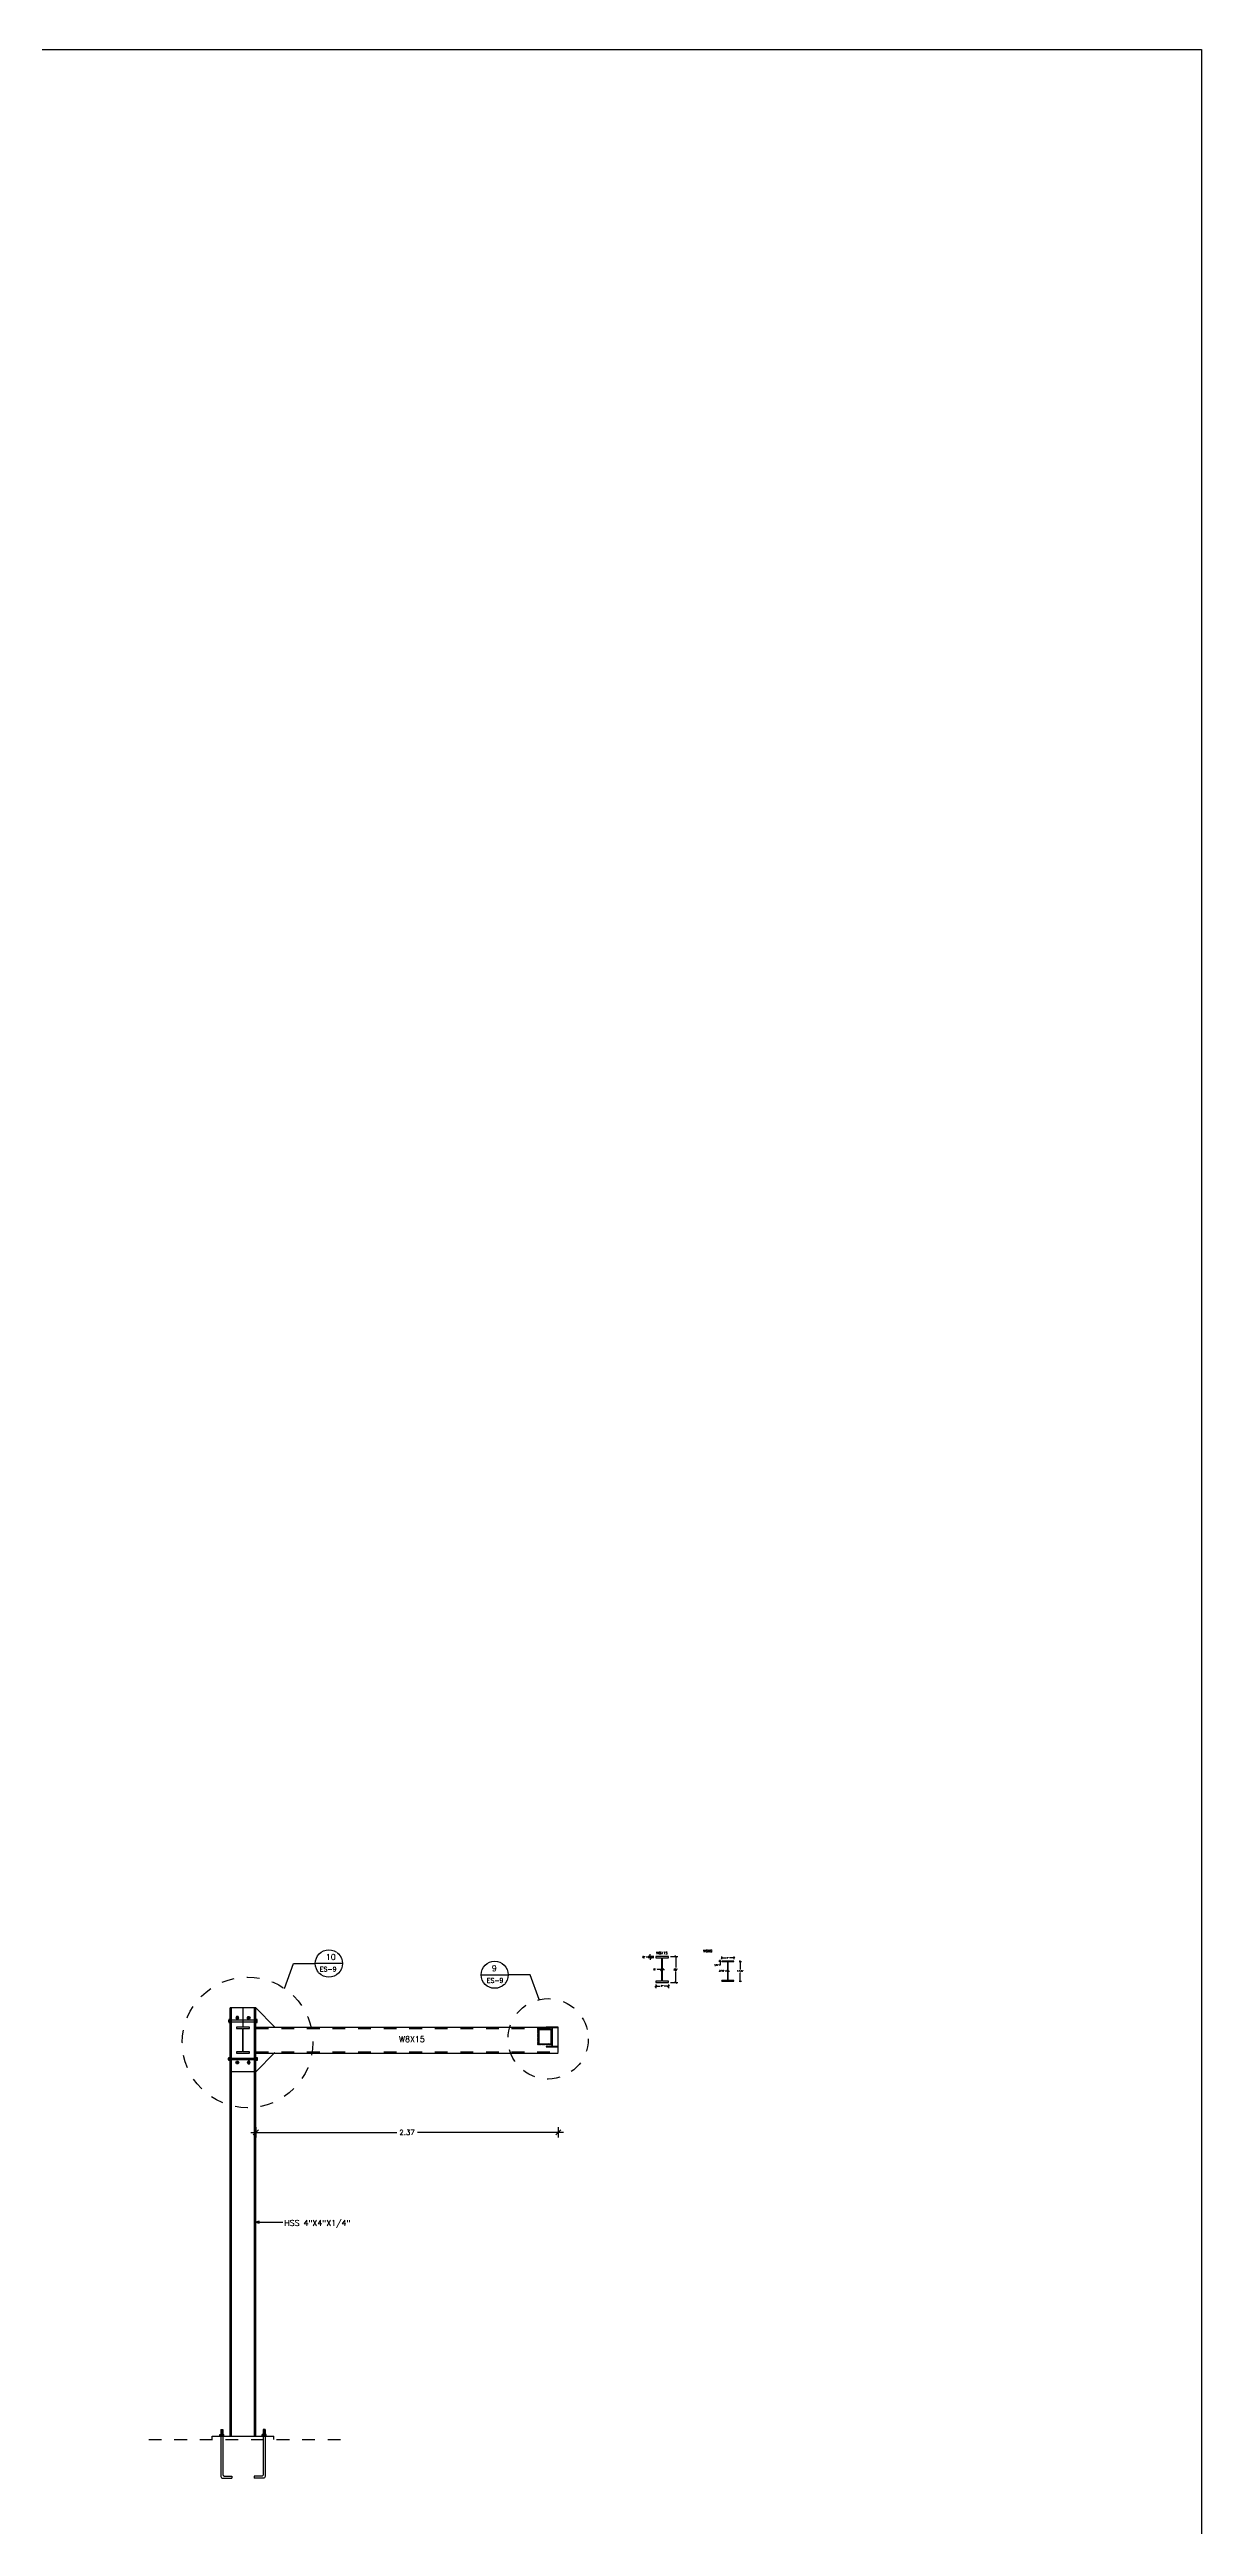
# Model space of a CAD drawing. Header units: metres. Extents: x -44 to 358, y -286 to 66.
# Drawn here: x 150.99 to 160, y 18.27 to 37.63 of the extents above; entities that cross this region are included whole.
import ezdxf

# ---------------------------------------------------------------- set-up
doc = ezdxf.new("R2010")
doc.units = ezdxf.units.M
doc.header["$LTSCALE"] = 0.3
doc.header["$PDMODE"] = 3
doc.linetypes.add('HIDDEN', pattern=[9.525, 6.35, -3.175])
doc.linetypes.add('HIDDEN2', pattern=[4.7625, 3.175, -1.5875])
for name, color, linetype in [('ACERO', 5, 'Continuous'), ('BP', 3, 'Continuous'), ('DEFAULT', 7, 'Continuous'), ('DIMTEXTO', 4, 'Continuous'), ('HATCH MUROS', 8, 'Continuous'), ('MALLA', 2, 'Continuous'), ('Vigas Perfil', 1, 'Continuous'), ('XREF1$0$MUROS', 1, 'Continuous')]:
    doc.layers.add(name, color=color, linetype=linetype)
doc.styles.add('RomanS', font='romans.shx')
doc.styles.add('SMPLEX', font='simplex.shx')
doc.dimstyles.new('BD-08', dxfattribs={"dimscale": 0.08, "dimtxt": 0.14, "dimasz": 0.2, "dimexe": 0.2, "dimexo": 0.2, "dimgap": 0.1, "dimtad": 0, "dimtih": 1, "dimtoh": 1, "dimzin": 0, "dimdsep": 46, "dimtxsty": 'RomanS', "dimblk1": 'OBLIQUE', "dimblk2": 'OBLIQUE', "dimsah": 1, "dimcen": 0.2, "dimclrd": 4, "dimclre": 4, "dimclrt": 4, "dimadec": 0, "dimazin": 0, "dimtfac": 1, "dimtmove": 0, "dimatfit": 3, "dimldrblk": 'OPEN30', "dimfxl": 1, "dimtfill": 1, "dimtolj": 1, "dimtzin": 0, "dimarcsym": 0})
doc.dimstyles.new('D-5', dxfattribs={"dimscale": 0.05, "dimtxt": 0.2, "dimasz": 0.2, "dimexe": 0.2, "dimexo": 0.2, "dimgap": 0.1, "dimtad": 0, "dimtih": 1, "dimtoh": 1, "dimzin": 0, "dimdsep": 46, "dimtxsty": 'SMPLEX', "dimblk1": 'OBLIQUE', "dimblk2": 'OBLIQUE', "dimsah": 1, "dimcen": 0.2, "dimclrd": 4, "dimclre": 4, "dimclrt": 4, "dimadec": 0, "dimazin": 0, "dimtfac": 1, "dimtmove": 0, "dimatfit": 3, "dimldrblk": 'OPEN30', "dimfxl": 0.2, "dimfxlon": 1, "dimtolj": 1, "dimtzin": 0, "dimarcsym": 0})
doc.dimstyles.new('DIM-20', dxfattribs={"dimscale": 0.2, "dimtxt": 0.2, "dimasz": 0.2, "dimexe": 0.2, "dimexo": 0.2, "dimgap": 0.1, "dimtad": 0, "dimtih": 1, "dimtoh": 1, "dimzin": 0, "dimdsep": 46, "dimtxsty": 'SMPLEX', "dimblk1": 'OBLIQUE', "dimblk2": 'OBLIQUE', "dimsah": 1, "dimcen": 0.2, "dimdle": 0.2, "dimclrd": 4, "dimclre": 4, "dimclrt": 4, "dimadec": 0, "dimazin": 0, "dimtfac": 1, "dimtmove": 1, "dimatfit": 3, "dimldrblk": 'OPEN30', "dimfxl": 0.2, "dimfxlon": 1, "dimtolj": 1, "dimtzin": 0, "dimarcsym": 0})

# ---------------------------------------------------------------- blocks, each defined once
blk = doc.blocks.new('_OBLIQUE')
at = {"color": 0, "linetype": 'ByBlock'}
blk.add_line((-0.5, -0.5), (0.5, 0.5), dxfattribs=at)
blk = doc.blocks.new('*D533')
at = {"layer": 'DEFPOINTS', "color": 0, "transparency": 16777216}
for p in [(152.606, 21.969), (154.971, 21.969), (154.971, 21.35)]:
    blk.add_point(p, dxfattribs=at)
at = {"layer": 'DIMTEXTO', "color": 4, "lineweight": -2, "transparency": 16777216}
for p, q in [((152.566, 21.35), (153.707, 21.35)), ((152.606, 21.39), (152.606, 21.31)), ((155.011, 21.35), (153.869, 21.35)), ((154.971, 21.39), (154.971, 21.31))]:
    blk.add_line(p, q, dxfattribs=at)
at = {"layer": 'DIMTEXTO', "color": 4, "lineweight": -2, "transparency": 16777216, "xscale": 0.04000000000000001, "yscale": 0.04000000000000001, "zscale": 0.04000000000000001, "rotation": 180}
blk.add_blockref('_OBLIQUE', (152.606, 21.35), dxfattribs=at)
at = {"layer": 'DIMTEXTO', "color": 4, "lineweight": -2, "transparency": 16777216, "xscale": 0.04000000000000001, "yscale": 0.04000000000000001, "zscale": 0.04000000000000001}
blk.add_blockref('_OBLIQUE', (154.971, 21.35), dxfattribs=at)
at = {"layer": 'DIMTEXTO', "color": 4, "transparency": 16777216, "insert": (153.788, 21.35), "char_height": 0.04, "attachment_point": 5, "style": 'SMPLEX'}
blk.add_mtext('\\A1;2.37', dxfattribs=at)
blk = doc.blocks.new('_Open30')
at = {"color": 0, "lineweight": -2}
for p, q in [((-1, 0.27), (0, 0)), ((0, 0), (-1, -0.27)), ((0, 0), (-1, 0))]:
    blk.add_line(p, q, dxfattribs=at)
blk = doc.blocks.new('*D348')
at = {"layer": 'DIMTEXTO', "color": 4, "lineweight": -2, "transparency": 16777216}
for p, q in [((155.733, 22.505), (155.733, 22.478)), ((155.733, 22.494), (155.767, 22.494)), ((155.833, 22.494), (155.799, 22.494)), ((155.833, 22.506), (155.833, 22.478))]:
    blk.add_line(p, q, dxfattribs=at)
at = {"layer": 'DIMTEXTO', "color": 4, "lineweight": -2, "transparency": 16777216, "xscale": 0.016, "yscale": 0.016, "zscale": 0.016, "rotation": 180}
blk.add_blockref('_OBLIQUE', (155.733, 22.494), dxfattribs=at)
at = {"layer": 'DIMTEXTO', "color": 4, "lineweight": -2, "transparency": 16777216, "xscale": 0.016, "yscale": 0.016, "zscale": 0.016}
blk.add_blockref('_OBLIQUE', (155.833, 22.494), dxfattribs=at)
at = {"layer": 'DIMTEXTO', "color": 4, "transparency": 16777216, "insert": (155.783, 22.494), "char_height": 0.0112, "attachment_point": 5, "style": 'RomanS', "bg_fill": 3, "box_fill_scale": 1.1, "bg_fill_color": 256, "bg_fill_true_color": 13158600, "bg_fill_transparency": 0}
blk.add_mtext('\\A1;4"', dxfattribs=at)
at = {"layer": 'DEFPOINTS', "color": 0, "transparency": 16777216}
for p in [(155.733, 22.521), (155.733, 22.494), (155.833, 22.522)]:
    blk.add_point(p, dxfattribs=at)
blk = doc.blocks.new('*D534')
at = {"layer": 'DIMTEXTO', "color": 4, "lineweight": -2, "transparency": 16777216}
for p, q in [((155.849, 22.725), (155.905, 22.725)), ((155.889, 22.725), (155.889, 22.639)), ((155.849, 22.521), (155.905, 22.521)), ((155.889, 22.521), (155.889, 22.608))]:
    blk.add_line(p, q, dxfattribs=at)
at = {"layer": 'DIMTEXTO', "color": 4, "lineweight": -2, "transparency": 16777216, "xscale": 0.016, "yscale": 0.016, "zscale": 0.016}
for p, rotation in [((155.889, 22.725), 90), ((155.889, 22.521), 270)]:
    blk.add_blockref('_OBLIQUE', p, dxfattribs=dict(at, rotation=rotation))
at = {"layer": 'DIMTEXTO', "color": 4, "transparency": 16777216, "insert": (155.889, 22.623), "char_height": 0.0112, "attachment_point": 5, "style": 'RomanS', "bg_fill": 3, "box_fill_scale": 1.1, "bg_fill_color": 256, "bg_fill_true_color": 13158600, "bg_fill_transparency": 0}
blk.add_mtext('\\A1;8{\\H0.7x;\\S1#8;}"', dxfattribs=at)
at = {"layer": 'DEFPOINTS', "color": 0, "transparency": 16777216}
for p in [(155.833, 22.725), (155.889, 22.725), (155.833, 22.521)]:
    blk.add_point(p, dxfattribs=at)
blk = doc.blocks.new('*D535')
at = {"layer": 'DIMTEXTO', "color": 4, "lineweight": -2, "transparency": 16777216}
for p, q in [((155.779, 22.624), (155.743, 22.624)), ((155.785, 22.624), (155.779, 22.624)), ((155.785, 22.624), (155.801, 22.624))]:
    blk.add_line(p, q, dxfattribs=at)
at = {"layer": 'DIMTEXTO', "color": 4, "lineweight": -2, "transparency": 16777216, "xscale": 0.016, "yscale": 0.016, "zscale": 0.016}
blk.add_blockref('_OBLIQUE', (155.779, 22.624), dxfattribs=at)
at = {"layer": 'DIMTEXTO', "color": 4, "lineweight": -2, "transparency": 16777216, "xscale": 0.016, "yscale": 0.016, "zscale": 0.016, "rotation": 180}
blk.add_blockref('_OBLIQUE', (155.785, 22.624), dxfattribs=at)
at = {"layer": 'DIMTEXTO', "color": 4, "transparency": 16777216, "insert": (155.726, 22.624), "char_height": 0.0112, "attachment_point": 5, "style": 'RomanS', "bg_fill": 3, "box_fill_scale": 1.1, "bg_fill_color": 256, "bg_fill_true_color": 13158600, "bg_fill_transparency": 0}
blk.add_mtext('\\A1;{\\H0.7x;\\S1#4;}"', dxfattribs=at)
at = {"layer": 'DEFPOINTS', "color": 0, "transparency": 16777216}
for p in [(155.779, 22.624), (155.779, 22.624), (155.785, 22.624)]:
    blk.add_point(p, dxfattribs=at)
blk = doc.blocks.new('*D349')
at = {"layer": 'DIMTEXTO', "color": 4, "lineweight": -2, "transparency": 16777216}
for p, q in [((155.674, 22.721), (155.658, 22.721)), ((155.717, 22.726), (155.674, 22.726)), ((155.69, 22.721), (155.674, 22.721)), ((155.717, 22.715), (155.674, 22.715)), ((155.69, 22.726), (155.69, 22.742)), ((155.69, 22.715), (155.69, 22.699))]:
    blk.add_line(p, q, dxfattribs=at)
at = {"layer": 'DIMTEXTO', "color": 4, "transparency": 16777216, "insert": (155.64, 22.721), "char_height": 0.0112, "attachment_point": 5, "style": 'RomanS', "bg_fill": 3, "box_fill_scale": 1.1, "bg_fill_color": 256, "bg_fill_true_color": 13158600, "bg_fill_transparency": 0}
blk.add_mtext('\\A1;{\\H0.7x;\\S3#8;\\H1.429x;"}', dxfattribs=at)
at = {"layer": 'DEFPOINTS', "color": 0, "transparency": 16777216}
for p in [(155.69, 22.726), (155.733, 22.726), (155.733, 22.715)]:
    blk.add_point(p, dxfattribs=at)
at = {"layer": 'DIMTEXTO', "color": 4, "lineweight": -2, "transparency": 16777216}
blk.add_line((155.69, 22.715), (155.69, 22.726), dxfattribs=at)
blk.add_line((155.69, 22.715), (155.69, 22.726), dxfattribs=at)
at = {"layer": 'DIMTEXTO', "color": 4, "lineweight": -2, "transparency": 16777216, "xscale": 0.016, "yscale": 0.016, "zscale": 0.016}
for p, rotation in [((155.69, 22.726), 270), ((155.69, 22.715), 90)]:
    blk.add_blockref('_OBLIQUE', p, dxfattribs=dict(at, rotation=rotation))
blk = doc.blocks.new('*D536')
at = {"layer": 'DEFPOINTS', "color": 0, "transparency": 16777216}
for p in [(156.25, 22.715), (156.25, 22.688), (156.345, 22.687)]:
    blk.add_point(p, dxfattribs=at)
at = {"layer": 'DIMTEXTO', "color": 4, "lineweight": -2, "transparency": 16777216}
for p, q in [((156.25, 22.705), (156.25, 22.725)), ((156.25, 22.715), (156.285, 22.715)), ((156.345, 22.715), (156.309, 22.715)), ((156.345, 22.705), (156.345, 22.725))]:
    blk.add_line(p, q, dxfattribs=at)
at = {"layer": 'DIMTEXTO', "color": 4, "lineweight": -2, "transparency": 16777216, "xscale": 0.01, "yscale": 0.01, "zscale": 0.01, "rotation": 180}
blk.add_blockref('_OBLIQUE', (156.25, 22.715), dxfattribs=at)
at = {"layer": 'DIMTEXTO', "color": 4, "lineweight": -2, "transparency": 16777216, "xscale": 0.01, "yscale": 0.01, "zscale": 0.01}
blk.add_blockref('_OBLIQUE', (156.345, 22.715), dxfattribs=at)
at = {"layer": 'DIMTEXTO', "color": 4, "transparency": 16777216, "insert": (156.297, 22.715), "char_height": 0.01, "attachment_point": 5, "style": 'SMPLEX'}
blk.add_mtext('\\A1;4"', dxfattribs=at)
blk = doc.blocks.new('*D350')
at = {"layer": 'DEFPOINTS', "color": 0, "transparency": 16777216}
for p in [(156.354, 22.687), (156.394, 22.687), (156.345, 22.533)]:
    blk.add_point(p, dxfattribs=at)
at = {"layer": 'DIMTEXTO', "color": 4, "lineweight": -2, "transparency": 16777216}
for p, q in [((156.384, 22.687), (156.404, 22.687)), ((156.394, 22.687), (156.394, 22.623)), ((156.384, 22.533), (156.404, 22.533)), ((156.394, 22.533), (156.394, 22.598))]:
    blk.add_line(p, q, dxfattribs=at)
at = {"layer": 'DIMTEXTO', "color": 4, "lineweight": -2, "transparency": 16777216, "xscale": 0.01, "yscale": 0.01, "zscale": 0.01}
for p, rotation in [((156.394, 22.687), 90), ((156.394, 22.533), 270)]:
    blk.add_blockref('_OBLIQUE', p, dxfattribs=dict(at, rotation=rotation))
at = {"layer": 'DIMTEXTO', "color": 4, "transparency": 16777216, "insert": (156.394, 22.61), "char_height": 0.01, "attachment_point": 5, "style": 'SMPLEX'}
blk.add_mtext('\\A1;5 7/8"', dxfattribs=at)
blk = doc.blocks.new('*D537')
at = {"layer": 'DEFPOINTS', "color": 0, "transparency": 16777216}
for p in [(156.295, 22.611), (156.295, 22.611), (156.3, 22.611)]:
    blk.add_point(p, dxfattribs=at)
at = {"layer": 'DIMTEXTO', "color": 4, "lineweight": -2, "transparency": 16777216}
for p, q in [((156.295, 22.611), (156.275, 22.611)), ((156.295, 22.611), (156.295, 22.621)), ((156.3, 22.611), (156.295, 22.611)), ((156.3, 22.611), (156.3, 22.621)), ((156.3, 22.611), (156.31, 22.611))]:
    blk.add_line(p, q, dxfattribs=at)
at = {"layer": 'DIMTEXTO', "color": 4, "lineweight": -2, "transparency": 16777216, "xscale": 0.01, "yscale": 0.01, "zscale": 0.01}
blk.add_blockref('_OBLIQUE', (156.295, 22.611), dxfattribs=at)
at = {"layer": 'DIMTEXTO', "color": 4, "lineweight": -2, "transparency": 16777216, "xscale": 0.01, "yscale": 0.01, "zscale": 0.01, "rotation": 180}
blk.add_blockref('_OBLIQUE', (156.3, 22.611), dxfattribs=at)
at = {"layer": 'DIMTEXTO', "color": 4, "transparency": 16777216, "insert": (156.249, 22.611), "char_height": 0.01, "attachment_point": 5, "style": 'SMPLEX'}
blk.add_mtext('\\A1;3/16"', dxfattribs=at)
blk = doc.blocks.new('*D351')
at = {"layer": 'DEFPOINTS', "color": 0, "transparency": 16777216}
for p in [(156.237, 22.685), (156.253, 22.688), (156.253, 22.685)]:
    blk.add_point(p, dxfattribs=at)
at = {"layer": 'DIMTEXTO', "color": 4, "lineweight": -2, "transparency": 16777216}
for p, q in [((156.243, 22.688), (156.227, 22.688)), ((156.243, 22.685), (156.227, 22.685)), ((156.237, 22.657), (156.227, 22.657)), ((156.237, 22.688), (156.237, 22.698)), ((156.237, 22.688), (156.237, 22.685)), ((156.237, 22.685), (156.237, 22.657))]:
    blk.add_line(p, q, dxfattribs=at)
at = {"layer": 'DIMTEXTO', "color": 4, "lineweight": -2, "transparency": 16777216, "xscale": 0.01, "yscale": 0.01, "zscale": 0.01}
for p, rotation in [((156.237, 22.688), 270), ((156.237, 22.685), 90)]:
    blk.add_blockref('_OBLIQUE', p, dxfattribs=dict(at, rotation=rotation))
at = {"layer": 'DIMTEXTO', "color": 4, "transparency": 16777216, "insert": (156.206, 22.657), "char_height": 0.01, "attachment_point": 5, "style": 'SMPLEX'}
blk.add_mtext('\\A1;1/8"', dxfattribs=at)
blk = doc.blocks.new('A$C37322D7F')
at = {"layer": 'HATCH MUROS', "lineweight": 0}
h = blk.add_hatch(dxfattribs=at)
h.set_pattern_fill('ANSI31', color=256, scale=0.001, angle=150, style=0)
h.set_pattern_definition([(195, (123790.4657096, 617878.0469174), (0.0008217504682, -0.003066814498468), [])])
h.paths.add_polyline_path([(0.042, 0.014), (0.057, 0.014), (0.057, 0.053), (0.042, 0.053)])
at = {"layer": 'DIMTEXTO', "color": 6}
for p, q in [((0.035, 0), (0.035, 0.014)), ((0.035, 0.014), (0.065, 0.014)), ((0.035, 0), (0.065, 0)), ((0.042, 0.053), (0.042, 0.014)), ((0.042, 0.053), (0.057, 0.053)), ((0.042, 0.037), (0.042, 0.014)), ((0.042, 0), (0.042, -0.313)), ((0.045, 0), (0.045, 0.014)), ((0.055, 0), (0.055, 0.014)), ((0.057, 0.053), (0.057, 0.014)), ((0.057, 0.032), (0.057, 0.014)), ((0.057, 0), (0.057, -0.297)), ((0.065, 0), (0.065, 0.014)), ((0.057, -0.328), (0.128, -0.328)), ((0.072, -0.312), (0.128, -0.312)), ((0.128, -0.312), (0.128, -0.328))]:
    blk.add_line(p, q, dxfattribs=at)
for centre in [(0.057, -0.313), (0.072, -0.297)]:
    blk.add_arc(centre, 0.015, 180, 270, dxfattribs=at)
blk = doc.blocks.new('A$C684F54EC')
at = {"layer": 'HATCH MUROS', "lineweight": -3}
h = blk.add_hatch(dxfattribs=at)
h.set_pattern_fill('ANSI31', color=256, scale=0.001)
h.set_pattern_definition([(45, (-1347.0106697, -387.4471172), (-0.00224506403, 0.00224506403), [])])
h.paths.add_polyline_path([(0.112, 0.063), (-0.004, 0.063), (-0.004, 0.055), (0.103, 0.055), (0.103, -0.055), (-0.004, -0.055), (-0.004, -0.063), (0.112, -0.063)])
at = {"layer": 'ACERO', "color": 2}
for p, q in [((0, -0.055), (0, 0.055)), ((0.009, 0.055), (0.009, -0.055))]:
    blk.add_line(p, q, dxfattribs=at)
blk.add_lwpolyline([(0, 0.055), (0.103, 0.055), (0.103, -0.055), (0, -0.055)], dxfattribs=at)

msp = doc.modelspace()

# ---------------------------------------------------------------- hatches: boundary and pattern name
at = {"layer": 'HATCH MUROS'}
h = msp.add_hatch(dxfattribs=at)
h.set_pattern_fill('ANSI31', color=256, scale=0.01, style=0)
h.set_pattern_definition([(45, (-933.8477713, -149.5247555), (-0.0008838834765, 0.0008838834765), [])])
h.paths.add_polyline_path([(156.249595, 22.6878851), (156.249595, 22.6848851), (156.294645, 22.6848851), (156.294645, 22.5361462), (156.249595, 22.5361462), (156.249595, 22.5331462), (156.344695, 22.5331462), (156.344695, 22.5361462), (156.299645, 22.5361462), (156.299645, 22.6848851), (156.344695, 22.6848851), (156.344695, 22.6878851)])

# ---------------------------------------------------------------- linework, layer by layer
at = {"layer": 'ACERO', "color": 0}
for points in [[(156.249595, 22.5361462), (156.249595, 22.5331462), (156.344695, 22.5331462), (156.344695, 22.5361462), (156.299645, 22.5361462), (156.299645, 22.6848851), (156.344695, 22.6848851), (156.344695, 22.6878851), (156.249595, 22.6878851), (156.249595, 22.6848851), (156.294645, 22.6848851), (156.294645, 22.5361462)], [(154.8754418, 22.0220504), (154.8754418, 22.0190504), (154.9705418, 22.0190504), (154.9705418, 22.0220504), (154.9254918, 22.0220504), (154.9254918, 22.1707893), (154.9705418, 22.1707893), (154.9705418, 22.1737893), (154.8754418, 22.1737893), (154.8754418, 22.1707893), (154.9204918, 22.1707893), (154.9204918, 22.0220504)]]:
    msp.add_lwpolyline(points, close=True, dxfattribs=at)
at = {"layer": 'BP', "ltscale": 8}
msp.add_lwpolyline([(110, 37.6335309), (160, 37.6335309), (160, 0), (110, 0)], close=True, dxfattribs=at)
msp.add_lwpolyline([(110, 37.6335309), (160, 37.6335309), (160, 0), (110, 0)], close=True, dxfattribs=at)
at = {"layer": 'DEFAULT', "color": 8, "linetype": 'Continuous', "ltscale": 0.1}
for p, q in [((152.3941118, 22.2261719), (152.3909367, 22.2261719)), ((152.3909367, 22.2261719), (152.3909367, 22.2134721)), ((152.3909367, 22.2134721), (152.3941118, 22.2134721)), ((152.4055418, 22.2315696), (152.3941118, 22.2315696)), ((152.3941118, 22.2315696), (152.3941118, 22.2080744)), ((152.4055418, 22.2261719), (152.3941118, 22.2261719)), ((152.3941118, 22.2261719), (152.3941118, 22.2134721)), ((152.3941118, 22.2134721), (152.3941118, 22.2261719)), ((152.3941118, 22.2134721), (152.4055418, 22.2134721)), ((152.3941118, 22.2080744), (152.4055418, 22.2080744)), ((152.4055418, 22.2080744), (152.4055418, 22.2315696)), ((152.6055418, 22.2261719), (152.4055418, 22.2261719)), ((152.4055418, 22.2261719), (152.4055418, 22.2134721)), ((152.4055418, 22.2134721), (152.4055418, 22.2261719)), ((152.4055418, 22.2134721), (152.6055418, 22.2134721)), ((152.454668, 22.2565935), (152.4487942, 22.2464199)), ((152.4487942, 22.2464199), (152.454668, 22.2362462)), ((152.4664156, 22.2565935), (152.454668, 22.2565935)), ((152.454668, 22.2362462), (152.4664156, 22.2362462)), ((152.454668, 22.2362462), (152.4664156, 22.2362462)), ((152.4722894, 22.2464199), (152.4664156, 22.2565935)), ((152.4664156, 22.2362462), (152.4722894, 22.2464199)), ((152.5387942, 22.2464199), (152.544668, 22.2565935)), ((152.544668, 22.2362462), (152.5387942, 22.2464199)), ((152.544668, 22.2565935), (152.5564156, 22.2565935)), ((152.5564156, 22.2362462), (152.544668, 22.2362462)), ((152.5564156, 22.2362462), (152.544668, 22.2362462)), ((152.5564156, 22.2565935), (152.5622894, 22.2464199)), ((152.5622894, 22.2464199), (152.5564156, 22.2362462)), ((152.6169718, 22.2315696), (152.6055418, 22.2315696)), ((152.6055418, 22.2315696), (152.6055418, 22.2080744)), ((152.6055418, 22.2134721), (152.6055418, 22.2261719)), ((152.6169718, 22.2261719), (152.6055418, 22.2261719)), ((152.6055418, 22.2261719), (152.6055418, 22.2134721)), ((152.6055418, 22.2134721), (152.6169718, 22.2134721)), ((152.6055418, 22.2080744), (152.6169718, 22.2080744)), ((152.6169718, 22.2080744), (152.6169718, 22.2315696)), ((152.6169718, 22.2134721), (152.6169718, 22.2261719)), ((152.3909367, 21.9293677), (152.3941118, 21.9293677)), ((152.3909367, 21.9166679), (152.3909367, 21.9293677)), ((152.3941118, 21.9166679), (152.3909367, 21.9166679)), ((152.3941118, 21.9347654), (152.4055418, 21.9347654)), ((152.3941118, 21.9112702), (152.3941118, 21.9347654)), ((152.3941118, 21.9293677), (152.4055418, 21.9293677)), ((152.3941118, 21.9166679), (152.3941118, 21.9293677)), ((152.3941118, 21.9293677), (152.3941118, 21.9166679)), ((152.4055418, 21.9166679), (152.3941118, 21.9166679)), ((152.4055418, 21.9112702), (152.3941118, 21.9112702)), ((152.4055418, 21.9347654), (152.4055418, 21.9112702)), ((152.4055418, 21.9293677), (152.6055418, 21.9293677)), ((152.4055418, 21.9166679), (152.4055418, 21.9293677)), ((152.4055418, 21.9293677), (152.4055418, 21.9166679)), ((152.6055418, 21.9166679), (152.4055418, 21.9166679)), ((152.4487942, 21.8964199), (152.454668, 21.9065935)), ((152.454668, 21.8862462), (152.4487942, 21.8964199)), ((152.454668, 21.9065935), (152.4664156, 21.9065935)), ((152.4664156, 21.8862462), (152.454668, 21.8862462)), ((152.4664156, 21.9065935), (152.4722894, 21.8964199)), ((152.4722894, 21.8964199), (152.4664156, 21.8862462)), ((152.544668, 21.9065935), (152.5387942, 21.8964199)), ((152.5387942, 21.8964199), (152.544668, 21.8862462)), ((152.5564156, 21.9065935), (152.544668, 21.9065935)), ((152.544668, 21.8862462), (152.5564156, 21.8862462)), ((152.5622894, 21.8964199), (152.5564156, 21.9065935)), ((152.5564156, 21.8862462), (152.5622894, 21.8964199)), ((152.6055418, 21.9347654), (152.6169718, 21.9347654)), ((152.6055418, 21.9112702), (152.6055418, 21.9347654)), ((152.6055418, 21.9293677), (152.6055418, 21.9166679)), ((152.6055418, 21.9293677), (152.6169718, 21.9293677)), ((152.6055418, 21.9166679), (152.6055418, 21.9293677)), ((152.6169718, 21.9166679), (152.6055418, 21.9166679)), ((152.6169718, 21.9112702), (152.6055418, 21.9112702)), ((152.6169718, 21.9347654), (152.6169718, 21.9112702)), ((152.6169718, 21.9293677), (152.6169718, 21.9166679))]:
    msp.add_line(p, q, dxfattribs=at)
at = {"layer": 'DEFAULT', "color": 8, "linetype": 'Continuous'}
for centre in [(152.4605418, 22.2464199), (152.5505418, 22.2464199), (152.4605418, 21.8964199), (152.5505418, 21.8964199)]:
    msp.add_circle(centre, 0.00635, dxfattribs=at)
at = {"layer": 'DIMTEXTO'}
for p, q in [((152.8288024, 22.475429), (152.8995203, 22.6702528)), ((152.8995203, 22.6702528), (153.0709335, 22.6702528)), ((153.2833335, 22.6702528), (153.0709335, 22.6702528)), ((156.294645, 22.6878851), (156.299645, 22.6878851)), ((154.3669068, 22.5823815), (154.5793068, 22.5823815)), ((154.75072, 22.5823815), (154.5793068, 22.5823815)), ((154.8214379, 22.3875577), (154.75072, 22.5823815))]:
    msp.add_line(p, q, dxfattribs=at)
for centre in [(153.1771335, 22.6702528), (154.4731068, 22.5823815)]:
    msp.add_circle(centre, 0.1062, dxfattribs=at)
at = {"layer": 'DIMTEXTO', "linetype": 'HIDDEN', "ltscale": 0.001}
for centre, radius in [((152.5415203, 22.0532528), 0.5106503), ((154.8911777, 22.0811388), 0.3142549)]:
    msp.add_circle(centre, radius, dxfattribs=at)
at = {"layer": 'HATCH MUROS', "linetype": 'HIDDEN2', "ltscale": 0.001}
for p, q in [((152.6055418, 22.1630199), (154.9705418, 22.1630199)), ((152.6055418, 21.9798199), (154.9705418, 21.9798199))]:
    msp.add_line(p, q, dxfattribs=at)
at = {"layer": 'MALLA'}
for p, q in [((152.5055418, 22.1737893), (152.5055418, 22.3237893)), ((152.7555418, 22.1737893), (152.6055418, 22.3237893)), ((152.7555418, 21.9737893), (152.6055418, 21.8237893)), ((152.6055418, 21.8237893), (152.4055418, 21.8237893))]:
    msp.add_line(p, q, dxfattribs=at)
at = {"layer": 'Vigas Perfil'}
for p, q in [((152.4055418, 18.9737893), (152.4055418, 22.3237893)), ((152.6055418, 22.3237893), (152.4055418, 22.3237893)), ((152.4155418, 18.9737893), (152.4155418, 22.3237893)), ((152.5955418, 18.9737893), (152.5955418, 22.3237893)), ((152.6055418, 18.9737893), (152.6055418, 22.3237893)), ((152.6055418, 22.1737893), (154.9705418, 22.1737893)), ((154.9705418, 21.9737893), (154.9705418, 22.1737893)), ((152.6055418, 21.9690504), (154.9705418, 21.9690504)), ((152.2655418, 18.9487893), (152.2655418, 18.9737893)), ((152.2655418, 18.9737893), (152.7455418, 18.9737893)), ((152.7455418, 18.9487893), (152.7455418, 18.9737893))]:
    msp.add_line(p, q, dxfattribs=at)
for points in [[(155.7327222, 22.532125), (155.7327222, 22.5213556), (155.8330222, 22.5213556), (155.8330222, 22.532125), (155.7852222, 22.532125), (155.7852222, 22.715325), (155.8330222, 22.715325), (155.8330222, 22.7260945), (155.7327222, 22.7260945), (155.7327222, 22.715325), (155.7788722, 22.715325), (155.7788722, 22.532125)], [(152.4553918, 21.9798199), (152.4553918, 21.9690504), (152.5556918, 21.9690504), (152.5556918, 21.9798199), (152.5078918, 21.9798199), (152.5078918, 22.1630199), (152.5556918, 22.1630199), (152.5556918, 22.1737893), (152.4553918, 22.1737893), (152.4553918, 22.1630199), (152.5015418, 22.1630199), (152.5015418, 21.9798199)]]:
    msp.add_lwpolyline(points, close=True, dxfattribs=at)
at = {"layer": 'XREF1$0$MUROS', "color": 8, "linetype": 'HIDDEN2', "ltscale": 0.001}
msp.add_line((151.7681504, 18.9487893), (153.3400761, 18.9487893), dxfattribs=at)

# ---------------------------------------------------------------- block references
at = {"layer": 'MALLA', "xscale": -1}
for name, p in [('A$C684F54EC', (154.9204918, 22.0964199)), ('A$C37322D7F', (152.7206202, 18.9737893))]:
    msp.add_blockref(name, p, dxfattribs=at)
at = {"layer": 'MALLA'}
msp.add_blockref('A$C37322D7F', (152.2904634, 18.9737893), dxfattribs=at)

# ---------------------------------------------------------------- texts
at = {"layer": 'DIMTEXTO', "color": 4, "insert": (156.1033355, 22.7676583), "char_height": 0.02, "width": 0.367334995, "attachment_point": 4, "style": 'SMPLEX'}
msp.add_mtext('\\A1;W6X9', dxfattribs=at)

# ---------------------------------------------------------------- dimensions: what is measured, and where the dimension line sits
at = {"layer": 'DIMTEXTO'}
dim = msp.add_linear_dim(base=(156.2370771, 22.6848851), p1=(156.2527511, 22.6878851), p2=(156.2527511, 22.6848851), angle=90, text='1/8"', dimstyle='D-5', dxfattribs=at)
dim.commit()
dim.dimension.update_dxf_attribs({"geometry": '*D351', "text_midpoint": (156.2063628, 22.6567451), "dimtype": 160})
dim = msp.add_linear_dim(base=(156.249595, 22.7153041), p1=(156.344695, 22.6871156), p2=(156.249595, 22.6878851), text='4"', dimstyle='D-5', dxfattribs=at)
dim.commit()
dim.dimension.update_dxf_attribs({"geometry": '*D536', "text_midpoint": (156.297145, 22.7153041)})
dim = msp.add_linear_dim(base=(156.39368, 22.6871156), p1=(156.344695, 22.5331462), p2=(156.3536843, 22.6871156), angle=90, text='5 7/8"', dimstyle='D-5', dxfattribs=at)
dim.commit()
dim.dimension.update_dxf_attribs({"geometry": '*D350', "text_midpoint": (156.39368, 22.6101309)})
dim = msp.add_linear_dim(base=(156.294645, 22.6105156), p1=(156.299645, 22.6105156), p2=(156.294645, 22.6105156), text='3/16"', dimstyle='D-5', dxfattribs=at)
dim.commit()
dim.dimension.update_dxf_attribs({"geometry": '*D537', "text_midpoint": (156.2491688, 22.6105156), "dimtype": 160})
dim = msp.add_linear_dim(base=(154.9705418064, 21.3499346404), p1=(152.6055418064, 21.9690504091), p2=(154.9705418064, 21.9690504091), dimstyle='DIM-20', dxfattribs=at)
dim.commit()
dim.dimension.update_dxf_attribs({"geometry": '*D533', "text_midpoint": (153.7880418064, 21.3499346404)})

# ---------------------------------------------------------------- leaders
msp.add_leader([(152.5955418, 20.6487893), (152.89879, 20.6487893)], dimstyle='DIM-20', override={"dimgap": 0.1, "dimtad": 0}, dxfattribs=at)

# ---------------------------------------------------------------- next in the draw order: texts
at = {"layer": 'DIMTEXTO', "color": 4, "char_height": 0.045, "attachment_point": 4, "style": 'SMPLEX', "bg_fill": 3, "box_fill_scale": 1.25, "bg_fill_color": 256, "bg_fill_true_color": 13158600, "bg_fill_transparency": 0}
for s, insert in [('\\A1;10', (153.153005, 22.720653)), ('\\A1;9', (154.4511639, 22.6327817)), ('\\A1;W8X15', (153.7262561, 22.0785919)), ('\\A1;HSS 4"X4"X1/4"', (152.828669, 20.6339199))]:
    msp.add_mtext(s, dxfattribs=dict(at, insert=insert))

# ---------------------------------------------------------------- next in the draw order: dimensions: what is measured, and where the dimension line sits
at = {"layer": 'DIMTEXTO'}
dim = msp.add_linear_dim(base=(155.7327222, 22.4939365), p1=(155.8330222, 22.522125), p2=(155.7327222, 22.5213556), text='4"', dimstyle='BD-08', override={"dimtmove": 1}, dxfattribs=at)
dim.commit()
dim.dimension.update_dxf_attribs({"geometry": '*D348', "text_midpoint": (155.7828722, 22.4939365)})

# ---------------------------------------------------------------- next in the draw order: texts
at = {"layer": 'DIMTEXTO', "color": 4, "char_height": 0.036, "attachment_point": 4, "style": 'SMPLEX', "bg_fill": 3, "box_fill_scale": 1.25, "bg_fill_color": 256, "bg_fill_true_color": 13158600, "bg_fill_transparency": 0}
for insert in [(153.1056907, 22.626153), (154.4108353, 22.5382817)]:
    msp.add_mtext('\\A1;ES-9', dxfattribs=dict(at, insert=insert))

# ---------------------------------------------------------------- next in the draw order: dimensions: what is measured, and where the dimension line sits
at = {"layer": 'DIMTEXTO'}
dim = msp.add_linear_dim(base=(155.8889179, 22.725325), p1=(155.8330222, 22.5213556), p2=(155.8330222, 22.725325), angle=90, text='8{\\H0.7x;\\S1#8;}"', dimstyle='BD-08', override={"dimtmove": 1}, dxfattribs=at)
dim.commit()
dim.dimension.update_dxf_attribs({"geometry": '*D534', "text_midpoint": (155.8889179, 22.6233403)})

# ---------------------------------------------------------------- next in the draw order: dimensions: what is measured, and where the dimension line sits
dim = msp.add_linear_dim(base=(155.7788722, 22.623725), p1=(155.7852222, 22.623725), p2=(155.7788722, 22.623725), text='{\\H0.7x;\\S1#4;}"', dimstyle='BD-08', override={"dimtmove": 0}, dxfattribs=at)
dim.commit()
dim.dimension.update_dxf_attribs({"geometry": '*D535', "text_midpoint": (155.7263008, 22.623725), "dimtype": 160})

# ---------------------------------------------------------------- next in the draw order: dimensions: what is measured, and where the dimension line sits
dim = msp.add_linear_dim(base=(155.6903875, 22.7260945), p1=(155.7327222, 22.715325), p2=(155.7327222, 22.7260945), angle=90, text='{\\H0.7x;\\S3#8;\\H1.429x;"}', dimstyle='BD-08', override={"dimtmove": 1}, dxfattribs=at)
dim.commit()
dim.dimension.update_dxf_attribs({"geometry": '*D349', "text_midpoint": (155.6500426, 22.7207097), "dimtype": 160})

# ---------------------------------------------------------------- next in the draw order: texts
at = {"layer": 'DIMTEXTO', "color": 4, "insert": (155.7365799, 22.752372), "char_height": 0.02, "attachment_point": 4, "style": 'SMPLEX', "bg_fill": 2}
msp.add_mtext('\\A1;W8X15', dxfattribs=at)

doc.saveas('drawing.dxf')
